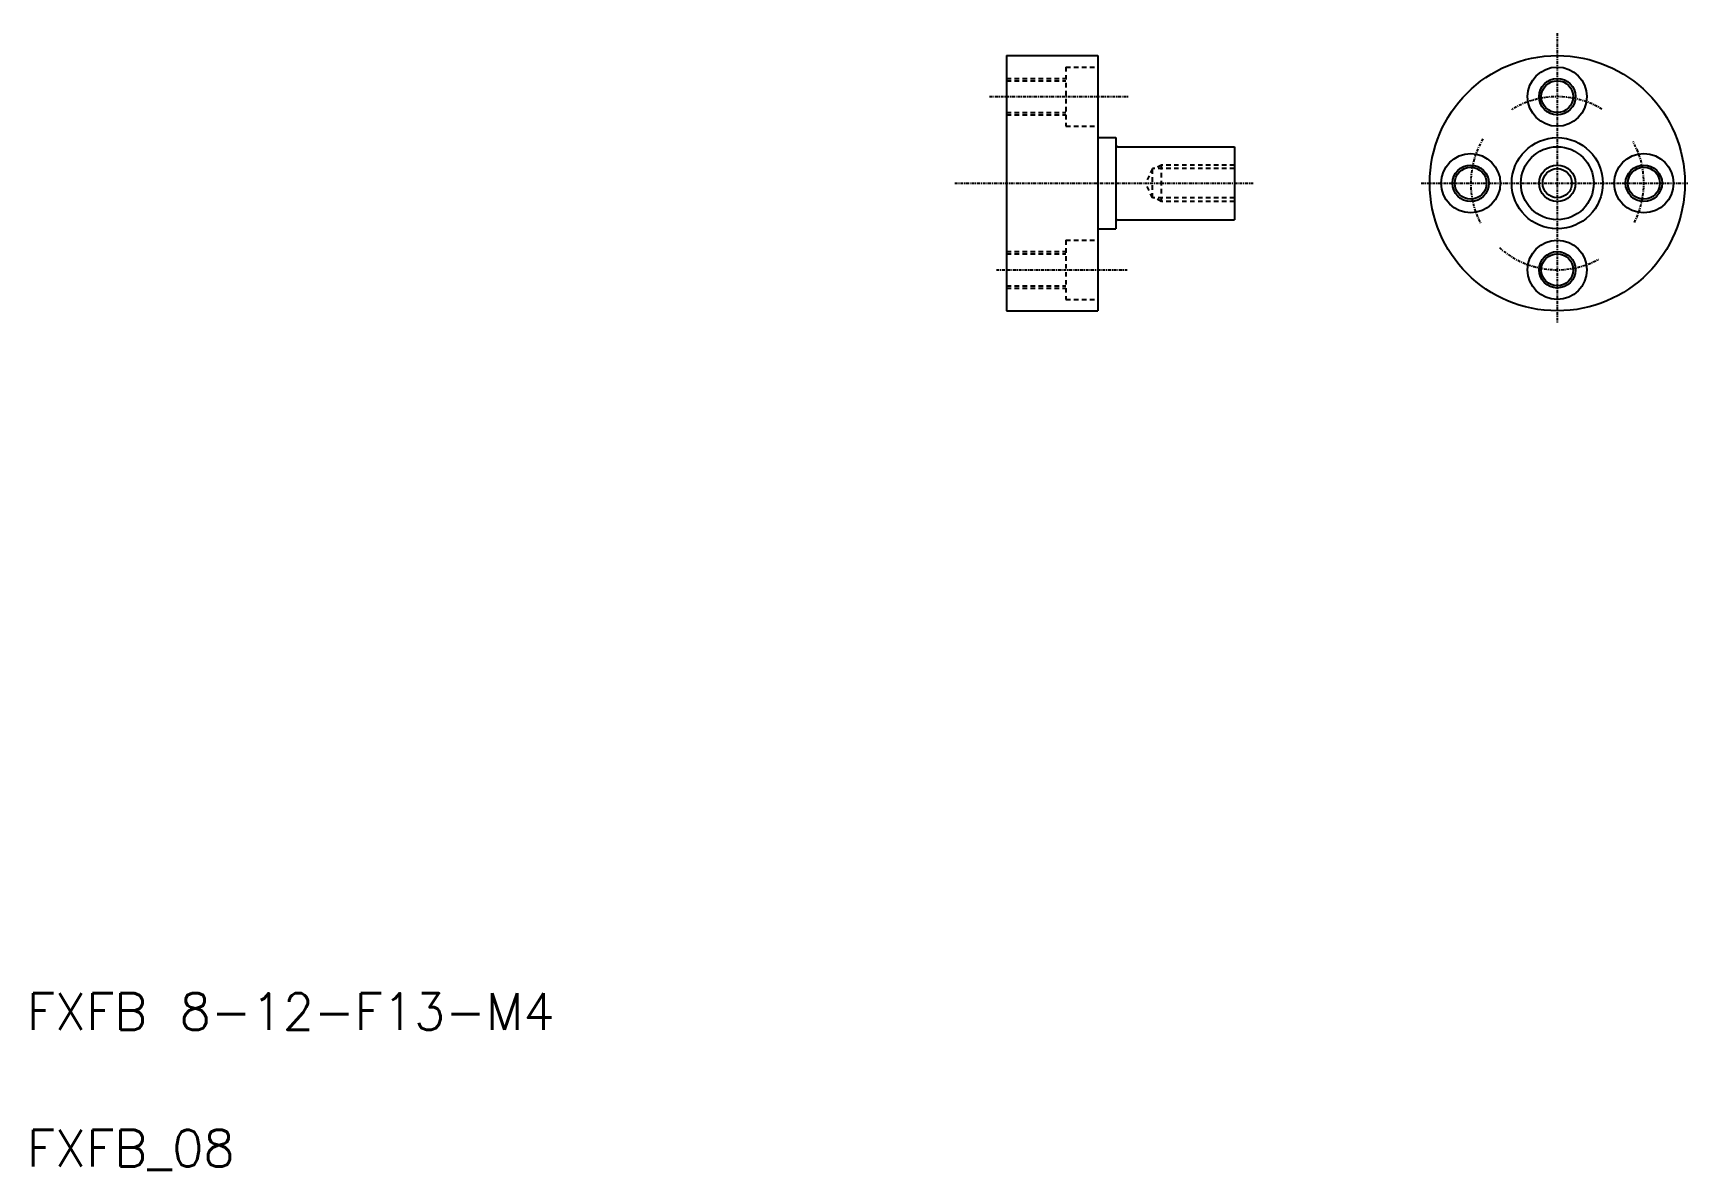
# Model space of a CAD drawing. Extents: x 11 to 192, y 10 to 134.
import ezdxf

# ---------------------------------------------------------------- set-up
doc = ezdxf.new("R2010")
doc.units = 0
doc.header["$LTSCALE"] = 0.25
doc.linetypes.add('CENTER', pattern=[2, 1.25, -0.25, 0.25, -0.25])
doc.linetypes.add('DASHED', pattern=[3.5, 2, -1.5])
doc.layers.get('0').update_dxf_attribs({"linetype": 'CONTINUOUS'})
doc.layers.add('CENTER', color=1, linetype='CENTER')
doc.styles.get("Standard").update_dxf_attribs({"font": 'txt.shx'})

msp = doc.modelspace()

# ---------------------------------------------------------------- linework, layer by layer
for p, q in [((117.51, 131.89), (117.51, 103.89)), ((117.51, 131.89), (127.51, 131.89)), ((127.51, 131.89), (127.51, 103.89)), ((127.51, 124.89), (127.51, 124.89)), ((127.51, 122.89), (129.51, 122.89)), ((129.51, 122.89), (129.51, 112.89)), ((129.71, 121.89), (142.51, 121.89)), ((142.51, 121.89), (142.51, 113.89)), ((127.51, 117.89), (127.51, 117.89)), ((127.51, 112.89), (129.51, 112.89)), ((129.71, 113.89), (142.51, 113.89)), ((117.51, 103.89), (127.51, 103.89))]:
    msp.add_line(p, q)
at = {"color": 3, "linetype": 'DASHED'}
for p, q in [((117.51, 129.39), (124.01, 129.39)), ((117.51, 129.14), (124.01, 129.14)), ((124.01, 130.64), (127.51, 130.64)), ((124.01, 130.64), (124.01, 124.14)), ((117.51, 125.64), (124.01, 125.64)), ((117.51, 125.39), (124.01, 125.39)), ((124.01, 124.14), (127.51, 124.14)), ((134.51, 119.89), (133.81, 119.49)), ((142.51, 119.89), (134.51, 119.89)), ((134.51, 115.89), (134.51, 119.89)), ((133.51, 119.49), (132.75, 117.89)), ((142.51, 119.49), (133.51, 119.49)), ((133.51, 116.29), (133.51, 119.49)), ((133.51, 116.29), (132.75, 117.89)), ((142.51, 116.29), (133.51, 116.29)), ((134.51, 115.89), (133.81, 116.29)), ((142.51, 115.89), (134.51, 115.89)), ((124.01, 111.64), (127.51, 111.64)), ((124.01, 111.64), (124.01, 105.14)), ((117.51, 110.39), (124.01, 110.39)), ((117.51, 110.14), (124.01, 110.14)), ((117.51, 106.64), (124.01, 106.64)), ((117.51, 106.39), (124.01, 106.39)), ((124.01, 105.14), (127.51, 105.14))]:
    msp.add_line(p, q, dxfattribs=at)
for centre, radius in [((177.93, 117.89), 14), ((177.93, 127.39), 3.25), ((177.93, 127.39), 1.75), ((177.93, 117.89), 5), ((177.93, 117.89), 4), ((168.43, 117.89), 3.25), ((187.43, 117.89), 3.25), ((168.43, 117.89), 1.75), ((187.43, 117.89), 1.75), ((177.93, 108.39), 3.25), ((177.93, 108.39), 1.75)]:
    msp.add_circle(centre, radius)
at = {"color": 3}
for centre in [(177.93, 127.39), (168.43, 117.89), (177.93, 117.89), (187.43, 117.89), (177.93, 108.39)]:
    msp.add_circle(centre, 2, dxfattribs=at)
at = {"color": 7}
msp.add_circle((177.93, 117.89), 1.6, dxfattribs=at)
for centre, start, end in [((129.71, 122.09), 180, 270), ((129.71, 113.69), 90, 180)]:
    msp.add_arc(centre, 0.2, start, end)
at = {"layer": 'CENTER', "color": 1, "linetype": 'CENTER'}
for p, q in [((177.93, 134.36), (177.93, 102.59)), ((115.64, 127.39), (130.87, 127.39)), ((111.82, 117.89), (144.56, 117.89)), ((163, 117.89), (192.26, 117.89)), ((116.39, 108.39), (130.72, 108.39))]:
    msp.add_line(p, q, dxfattribs=at)
for start, end in [(58.9147, 122.0011), (149.1375, 207.4258), (333.0211, 28.7543), (228.0352, 298.3363)]:
    msp.add_arc((177.93, 117.89), 9.5, start, end, dxfattribs=at)

# ---------------------------------------------------------------- texts
for s, p in [('FXFB 8-12-F13-M4', (10, 25)), ('FXFB_08', (10, 10))]:
    msp.add_text(s, height=4).set_placement(p)

doc.saveas('drawing.dxf')
